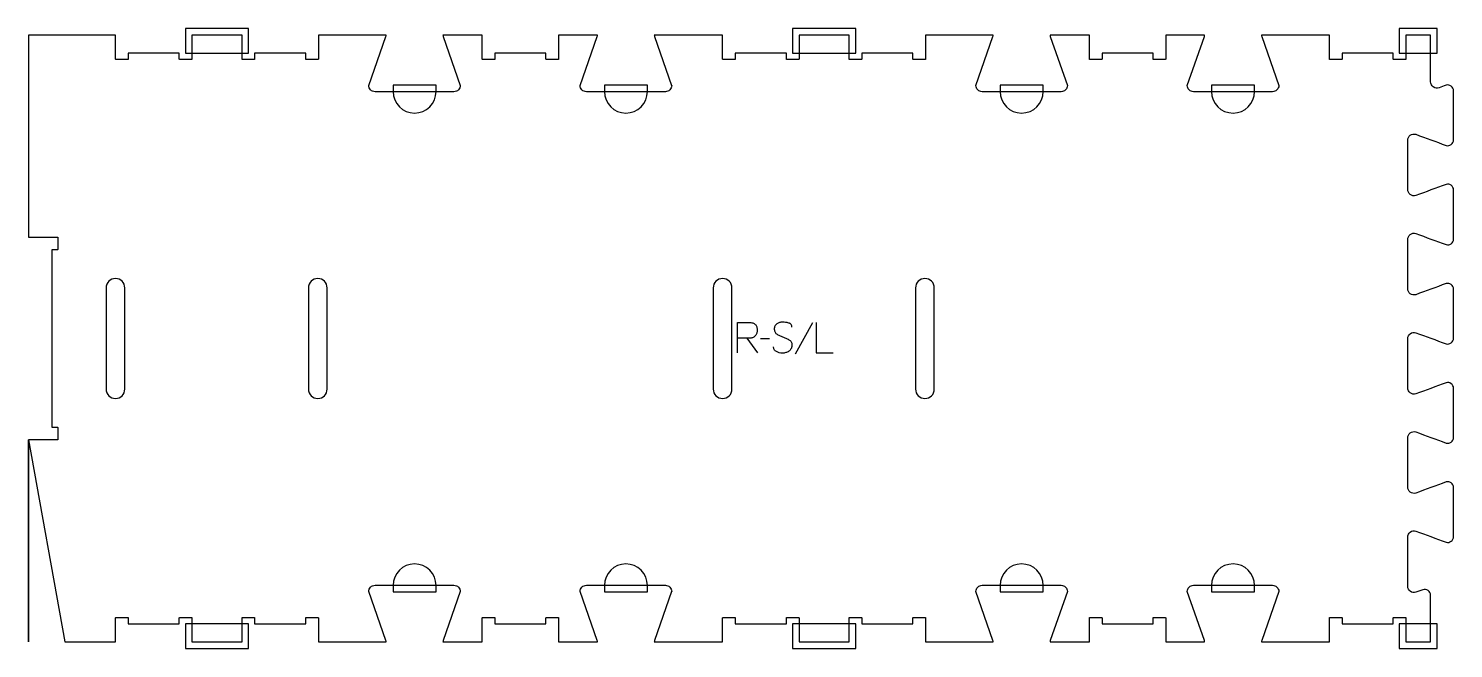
# Model space of a CAD drawing. Extents: x 0 to 1408, y -6 to 606.
import ezdxf

# ---------------------------------------------------------------- set-up
doc = ezdxf.new("R2010")
doc.units = 0
for name, color, linetype in [('1_ANYTOOL_1MMDEEP_LABELS_S', 2, 'CONTINUOUS'), ('3_ANYTOOL_CUTTHROUGH_INSID', 4, 'CONTINUOUS'), ('4_ANYTOOL_CUTTHROUGH_OUTSI', 5, 'CONTINUOUS'), ('5_ANYTOOL_HALF_MILL_9MM_IN', 3, 'CONTINUOUS')]:
    doc.layers.add(name, color=color, linetype=linetype)

msp = doc.modelspace()

# ---------------------------------------------------------------- linework, layer by layer
at = {"layer": '1_ANYTOOL_1MMDEEP_LABELS_S'}
for p, q in [((774.958552, 315.140788), (757.772838, 284.369359)), ((709.944267, 300.055073), (720.401409, 285.569359)), ((732.401409, 299.49793), (723.615695, 299.412216))]:
    msp.add_line(p, q, dxfattribs=at)
for points in [[(700.944267, 285.612216), (700.944267, 315.612216), (712.301409, 315.612216, -0.030274), (714.067222, 315.5052, -0.049), (715.788909, 315.122038, -0.050774), (717.121432, 314.529581, -0.06445), (718.279981, 313.651502, -0.0646), (719.169892, 312.515471, -0.052254), (719.774624, 311.200609, -0.050381), (720.163759, 309.50806, -0.031337), (720.272838, 307.769359, -0.040022), (720.162677, 306.395302, -0.042626), (719.828195, 305.058645, -0.04247), (719.25951, 303.768925, -0.036572), (718.494267, 302.583645, -0.051097), (717.552489, 301.569689, -0.061981), (716.410338, 300.794359, -0.061813), (715.101336, 300.317859, -0.049309), (713.715695, 300.140788, -0.003273), (712.848044, 300.103096, -0.003121), (711.979981, 300.076502, -0.003882), (710.962199, 300.059582, -0.002215), (709.944267, 300.055073), (700.987124, 300.055073)], [(754.644267, 311.026502, 0.071867), (754.451153, 312.363108, 0.100684), (753.824624, 313.544359, 0.047558), (753.35007, 314.020809, 0.038563), (752.80007, 314.409538, 0.037928), (752.102882, 314.757006, 0.026634), (751.365695, 315.012216, 0.028461), (748.342362, 315.698199, 0.041577), (745.258552, 315.955073, 0.036938), (743.756192, 315.843934, 0.041531), (742.290695, 315.499716, 0.041583), (740.913318, 314.922508, 0.038125), (739.644267, 314.133645, 0.057611), (738.574114, 313.14174, 0.065808), (737.779981, 311.921145, 0.06469), (737.302485, 310.46159, 0.046778), (737.158552, 308.926502, 0.052235), (737.320908, 307.37666, 0.075448), (737.865695, 305.926502, 0.076671), (738.781787, 304.753449, 0.061023), (739.987124, 303.869359, 0.021951), (743.015978, 302.342013, 0.018213), (746.158552, 301.062216, -0.02405), (749.260037, 299.756754, -0.02981), (752.201409, 298.126502, -0.068439), (753.342711, 297.160571, -0.079282), (754.151409, 295.908645, -0.076308), (754.576409, 294.329963, -0.047772), (754.601409, 292.683645, -0.046243), (754.308175, 291.002685, -0.06359), (753.658552, 289.431859, -0.064671), (752.685728, 288.14767, -0.057073), (751.429981, 287.133645, -0.067522), (748.461672, 285.770734, -0.070793), (745.237124, 285.269359, -0.064027), (742.098109, 285.631874, -0.070447), (739.172838, 286.812216, -0.054374), (738.014421, 287.661849, -0.074742), (737.115695, 288.77293, -0.075199), (736.592688, 290.079309, -0.057737), (736.429981, 291.483645)]]:
    msp.add_lwpolyline(points, format="xyb", dxfattribs=at)
msp.add_lwpolyline([(778.387124, 315.612216), (778.387124, 285.612216), (795.487124, 285.612216)], dxfattribs=at)
at = {"layer": '3_ANYTOOL_CUTTHROUGH_INSID'}
for points in [[(95.209214, 299.750016), (95.209214, 349.750013, 1), (76.709214, 349.750013), (76.709214, 249.75002, 1), (95.209214, 249.75002)], [(295.209214, 249.75002), (295.209214, 349.750013, 1), (276.709214, 349.750013), (276.709214, 249.75002, 1)], [(695.296196, 299.75), (695.296196, 349.749997, 1), (676.796196, 349.749997), (676.796196, 249.750003, 1), (695.296196, 249.750003)], [(895.296196, 249.750003), (895.296196, 349.749997, 1), (876.796196, 349.749997), (876.796196, 249.750003, 1)]]:
    msp.add_lwpolyline(points, format="xyb", close=True, dxfattribs=at)
at = {"layer": '4_ANYTOOL_CUTTHROUGH_OUTSI'}
msp.add_lwpolyline([(1385.883975, 553.362344), (1385.8831, 599.500001), (1361.383095, 599.500001), (1361.383095, 575.750001, -0.414214), (1361.133095, 575.500001), (1349.133095, 575.500001, -0.414214), (1348.883095, 575.750001), (1348.883095, 581.500001), (1298.383095, 581.500001), (1298.383095, 575.750001, -0.414214), (1298.133095, 575.500001), (1286.133095, 575.500001, -0.414214), (1285.883095, 575.750001), (1285.883095, 599.500001), (1236.133095, 599.5), (1218.669777, 599.5, 0.061784), (1218.904771, 598.10513), (1235.800304, 549.832588, -0.084368), (1235.81434, 549.75, -0.414214), (1229.56434, 543.5), (1151.56434, 543.5, -0.414214), (1145.31434, 549.75, -0.084368), (1145.328375, 549.832588), (1162.227488, 598.116195, 0.061178), (1162.458902, 599.5), (1124.06934, 599.5), (1124.06934, 575.75, -0.414214), (1123.81934, 575.5), (1111.81934, 575.5, -0.414214), (1111.56934, 575.75), (1111.56934, 581.5), (1061.06934, 581.5), (1061.06934, 575.75, -0.414214), (1060.81934, 575.5), (1048.81934, 575.5, -0.414214), (1048.56934, 575.75), (1048.56934, 599.5), (1009.763777, 599.5, 0.061784), (1009.998771, 598.10513), (1026.894304, 549.832588, -0.084368), (1026.90834, 549.75, -0.414214), (1020.65834, 543.5), (942.65834, 543.5, -0.414214), (936.40834, 549.75, -0.084368), (936.422375, 549.832588), (953.321488, 598.116195, 0.061178), (953.552902, 599.5), (936.089497, 599.500001), (886.617836, 599.500001), (886.617836, 575.750001, -0.414214), (886.367836, 575.500001), (874.367836, 575.500001, -0.414214), (874.117836, 575.750001), (874.117836, 581.500001), (823.617836, 581.500001), (823.617836, 575.750001, -0.414214), (823.367836, 575.500001), (811.367836, 575.500001, -0.414214), (811.117836, 575.750001), (811.117836, 599.500001), (761.617836, 599.500001), (761.617836, 575.750001, -0.414214), (761.367836, 575.500001), (749.367836, 575.500001, -0.414214), (749.117836, 575.750001), (749.117836, 581.500001), (698.617836, 581.500001), (698.617836, 575.750001, -0.414214), (698.367836, 575.500001), (686.367836, 575.500001, -0.414214), (686.117836, 575.750001), (686.117836, 599.500001), (636.046179, 599.5), (618.582798, 599.5, 0.061784), (618.817792, 598.10513), (635.713325, 549.832588, -0.084368), (635.727361, 549.75, -0.414214), (629.477361, 543.5), (551.477361, 543.5, -0.414214), (545.227361, 549.75, -0.084368), (545.241396, 549.832588), (562.140509, 598.116195, 0.061178), (562.371923, 599.5), (523.982361, 599.5), (523.982361, 575.75, -0.414214), (523.732361, 575.5), (511.732361, 575.5, -0.414214), (511.482361, 575.75), (511.482361, 581.5), (460.982361, 581.5), (460.982361, 575.75, -0.414214), (460.732361, 575.5), (448.732361, 575.5, -0.414214), (448.482361, 575.75), (448.482361, 599.5), (409.676798, 599.5, 0.061784), (409.911792, 598.10513), (426.807325, 549.832588, -0.084368), (426.821361, 549.75, -0.414214), (420.571361, 543.5), (342.571361, 543.5, -0.414214), (336.321361, 549.75, -0.084368), (336.335396, 549.832588), (353.234509, 598.116195, 0.061178), (353.465923, 599.5), (336.002516, 599.5), (335.97214, 599.500935, -0.000009), (286.530854, 599.500017), (286.530854, 575.750017, -0.414214), (286.280854, 575.500017), (274.280854, 575.500017, -0.414214), (274.030854, 575.750017), (274.030854, 581.500017), (223.530854, 581.500017), (223.530854, 575.750017, -0.414214), (223.280854, 575.500017), (211.280854, 575.500017, -0.414214), (211.030854, 575.750017), (211.030854, 599.500017), (161.530854, 599.500017), (161.530854, 575.750017, -0.414214), (161.280854, 575.500017), (149.280854, 575.500017, -0.414214), (149.030854, 575.750017), (149.030854, 581.500017), (98.530854, 581.500017), (98.530854, 575.750017, -0.414214), (98.280854, 575.500017), (86.280854, 575.500017, -0.414214), (86.030854, 575.750017), (86.030854, 599.500017), (35.959197, 599.500016), (0, 599.500016, -0.00004), (0.017385, 400.000016), (28.767385, 400.000016, -0.414214), (29.017385, 399.750016), (29.017385, 387.750016, -0.414214), (28.767385, 387.500016), (23.017385, 387.500016), (23.017385, 212.000016), (28.767385, 212.000016, -0.414214), (29.017385, 211.750016), (29.017385, 199.750016, -0.414214), (28.767385, 199.500016), (0.017385, 199.500016, -0.00004), (0, 0.000016), (35.959214, 0.000016), (86.030854, 0.000017), (86.030854, 23.750017, -0.414214), (86.280854, 24.000017), (98.280854, 24.000017, -0.414214), (98.530854, 23.750017), (98.530854, 18.000017), (149.030854, 18.000017), (149.030854, 23.750017, -0.414214), (149.280854, 24.000017), (161.280854, 24.000017, -0.414214), (161.530854, 23.750017), (161.530854, 0.000017), (211.030854, 0.000017), (211.030854, 23.750017, -0.414214), (211.280854, 24.000017), (223.280854, 24.000017, -0.414214), (223.530854, 23.750017), (223.530854, 18.000017), (274.030854, 18.000017), (274.030854, 23.750017, -0.414214), (274.280854, 24.000017), (286.280854, 24.000017, -0.414214), (286.530854, 23.750017), (286.530854, 0.000017), (336.002517, 0.000017), (353.465923, 0, 0.061784), (353.230929, 1.39487), (336.335396, 49.667412, -0.084368), (336.321361, 49.75, -0.414214), (342.571361, 56), (420.571361, 56, -0.414214), (426.821361, 49.75, -0.084368), (426.807325, 49.667412), (409.908212, 1.383805, 0.061178), (409.676798, 0), (448.482361, 0), (448.482361, 23.75, -0.414214), (448.732361, 24), (460.732361, 24, -0.414214), (460.982361, 23.75), (460.982361, 18), (511.482361, 18), (511.482361, 23.75, -0.414214), (511.732361, 24), (523.732361, 24, -0.414214), (523.982361, 23.75), (523.982361, 0), (562.371923, 0, 0.061784), (562.136929, 1.39487), (545.241396, 49.667412, -0.084368), (545.227361, 49.75, -0.414214), (551.477361, 56), (629.477361, 56, -0.414214), (635.727361, 49.75, -0.084368), (635.713325, 49.667412), (618.814212, 1.383805, 0.061178), (618.582798, 0), (636.046198, 0), (686.117836, 0.000001), (686.117836, 23.750001, -0.414214), (686.367836, 24.000001), (698.367836, 24.000001, -0.414214), (698.617836, 23.750001), (698.617836, 18.000001), (749.117836, 18.000001), (749.117836, 23.750001, -0.414214), (749.367836, 24.000001), (761.367836, 24.000001, -0.414214), (761.617836, 23.750001), (761.617836, 0.000001), (811.117836, 0.000001), (811.117836, 23.750001, -0.414214), (811.367836, 24.000001), (823.367836, 24.000001, -0.414214), (823.617836, 23.750001), (823.617836, 18.000001), (874.117836, 18.000001), (874.117836, 23.750001, -0.414214), (874.367836, 24.000001), (886.367836, 24.000001, -0.414214), (886.617836, 23.750001), (886.617836, 0.000001), (936.089497, 0.000001), (953.552902, 0, 0.061784), (953.317908, 1.39487), (936.422375, 49.667412, -0.084368), (936.40834, 49.75, -0.414214), (942.65834, 56), (1020.65834, 56, -0.414214), (1026.90834, 49.75, -0.084368), (1026.894304, 49.667412), (1009.995191, 1.383805, 0.061178), (1009.763777, 0), (1048.56934, 0), (1048.56934, 23.75, -0.414214), (1048.81934, 24), (1060.81934, 24, -0.414214), (1061.06934, 23.75), (1061.06934, 18), (1111.56934, 18), (1111.56934, 23.75, -0.414214), (1111.81934, 24), (1123.81934, 24, -0.414214), (1124.06934, 23.75), (1124.06934, 0), (1162.458902, 0, 0.061784), (1162.223908, 1.39487), (1145.328375, 49.667412, -0.084368), (1145.31434, 49.75, -0.414214), (1151.56434, 56), (1229.56434, 56, -0.414214), (1235.81434, 49.75, -0.084368), (1235.800304, 49.667412), (1218.901191, 1.383805, 0.061178), (1218.669777, 0), (1236.133136, 0.000001), (1285.883095, 0.000001), (1285.883095, 23.750001, -0.414214), (1286.133095, 24.000001), (1298.133095, 24.000001, -0.414214), (1298.383095, 23.750001), (1298.383095, 18.000001), (1348.883095, 18.000001), (1348.883095, 23.750001, -0.414214), (1349.133095, 24.000001), (1361.133095, 24.000001, -0.414214), (1361.383095, 23.750001), (1361.383095, 0.000001), (1385.88309, 0.000001), (1385.882053, 46.13706, 0.245332), (1383.418745, 50.854998, 0.245332), (1378.139511, 51.530656), (1371.330536, 49.015295, -0.015604), (1371.31574, 49.010348, -0.237079), (1365.789, 49.982431, -0.237079), (1363.269816, 54.996763), (1363.270272, 103.502848, -0.237079), (1365.789456, 108.517177, -0.237077), (1371.31605, 109.489262, -0.015611), (1371.330851, 109.484313, 0.000004), (1401.106525, 98.48433, 0.236337), (1406.176254, 99.383352, 0.237079), (1408.493903, 103.996537), (1408.494359, 152.502622, 0.237079), (1406.17671, 157.115805, 0.237104), (1401.092193, 158.009893, -0.000004), (1371.330992, 147.015295, -0.015604), (1371.316196, 147.010348, -0.237079), (1365.789456, 147.982431, -0.237079), (1363.270272, 152.996763), (1363.270728, 201.502848, -0.237079), (1365.789912, 206.517177, -0.237077), (1371.316505, 207.489262, -0.015611), (1371.331307, 207.484313, 0.000004), (1401.106981, 196.48433, 0.236337), (1406.17671, 197.383352, 0.237079), (1408.494359, 201.996537), (1408.494815, 250.502622, 0.237079), (1406.177166, 255.115805, 0.237104), (1401.092649, 256.009893, -0.000004), (1371.331447, 245.015295, -0.015604), (1371.316652, 245.010348, -0.237079), (1365.789912, 245.982431, -0.237079), (1363.270728, 250.996763), (1363.271184, 299.502848, -0.237079), (1365.790368, 304.517177, -0.237077), (1371.316961, 305.489262, -0.015611), (1371.331763, 305.484313, 0.000004), (1401.107436, 294.48433, 0.236337), (1406.177166, 295.383352, 0.237079), (1408.494815, 299.996537), (1408.495271, 348.502622, 0.237079), (1406.177621, 353.115805, 0.237104), (1401.093105, 354.009893, -0.000004), (1371.331903, 343.015295, -0.015604), (1371.317108, 343.010348, -0.237079), (1365.790368, 343.982431, -0.237079), (1363.271184, 348.996763), (1363.271639, 397.502848, -0.237079), (1365.790824, 402.517177, -0.237077), (1371.317417, 403.489262, -0.015611), (1371.332219, 403.484313, 0.000004), (1401.107892, 392.48433, 0.236337), (1406.177621, 393.383352, 0.237079), (1408.495271, 397.996537), (1408.495727, 446.502622, 0.237079), (1406.178077, 451.115805, 0.237104), (1401.093561, 452.009893, -0.000004), (1371.332359, 441.015295, -0.015604), (1371.317564, 441.010348, -0.237079), (1365.790824, 441.982431, -0.237079), (1363.271639, 446.996763), (1363.272095, 495.502848, -0.237079), (1365.791279, 500.517177, -0.237077), (1371.317873, 501.489262, -0.015611), (1371.332674, 501.484313, 0.000004), (1401.108348, 490.48433, 0.236337), (1406.178077, 491.383352, 0.237079), (1408.495727, 495.996537), (1408.496182, 544.502622, 0.237079), (1406.178533, 549.115805, 0.237104), (1401.094016, 550.009893, -0.000017), (1394.299782, 547.499718, -0.522088)], format="xyb", close=True, dxfattribs=at)
at = {"layer": '5_ANYTOOL_HALF_MILL_9MM_IN'}
for points in [[(161.030854, 581.500017), (211.530854, 581.500017), (217.530854, 581.500017), (217.530854, 606.000017), (211.270854, 606.000017), (155.030854, 606.000017), (155.030854, 599.740017), (155.030854, 581.500017)], [(761.117836, 581.500001), (811.617836, 581.500001), (817.617836, 581.500001), (817.617836, 606.000001), (811.357836, 606.000001), (755.117836, 606.000001), (755.117836, 599.740001), (755.117836, 581.500001)], [(1360.883095, 581.500001), (1386.383095, 581.500001), (1392.383095, 581.500001), (1392.383095, 606.000001), (1386.123095, 606.000001), (1354.883095, 606.000001), (1354.883095, 599.740001), (1354.883095, 581.500001)], [(211.530854, 18.000017), (161.030854, 18.000017), (155.030854, 18.000017), (155.030854, -6.499983), (161.290854, -6.499983), (211.270854, -6.499983), (217.530854, -6.499983), (217.530854, 18.000017)], [(811.617836, 18.000001), (761.117836, 18.000001), (755.117836, 18.000001), (755.117836, -6.499999), (761.377836, -6.499999), (811.357836, -6.499999), (817.617836, -6.499999), (817.617836, 18.000001)], [(1386.383095, 18.000001), (1360.883095, 18.000001), (1354.883095, 18.000001), (1354.883095, -6.499999), (1361.143095, -6.499999), (1392.383095, -6.499999), (1392.383095, -0.239999), (1392.383095, 18.000001)]]:
    msp.add_lwpolyline(points, close=True, dxfattribs=at)
for points in [[(360.321361, 543.75, 1), (402.821361, 543.75), (402.821361, 550), (360.321361, 550)], [(569.227361, 543.75, 1), (611.727361, 543.75), (611.727361, 550), (569.227361, 550)], [(960.40834, 543.75, 1), (1002.90834, 543.75), (1002.90834, 550), (960.40834, 550)], [(1169.31434, 543.75, 1), (1211.81434, 543.75), (1211.81434, 550), (1169.31434, 550)], [(402.821358, 55.76, 0.999765), (360.321361, 55.75), (360.321361, 49.5), (402.821361, 49.5)], [(611.727358, 55.76, 0.999765), (569.227361, 55.75), (569.227361, 49.5), (611.727361, 49.5)], [(1002.908337, 55.76, 0.999765), (960.40834, 55.75), (960.40834, 49.5), (1002.90834, 49.5)], [(1211.814337, 55.76, 0.999765), (1169.31434, 55.75), (1169.31434, 49.5), (1211.81434, 49.5)]]:
    msp.add_lwpolyline(points, format="xyb", close=True, dxfattribs=at)

doc.saveas('drawing.dxf')
